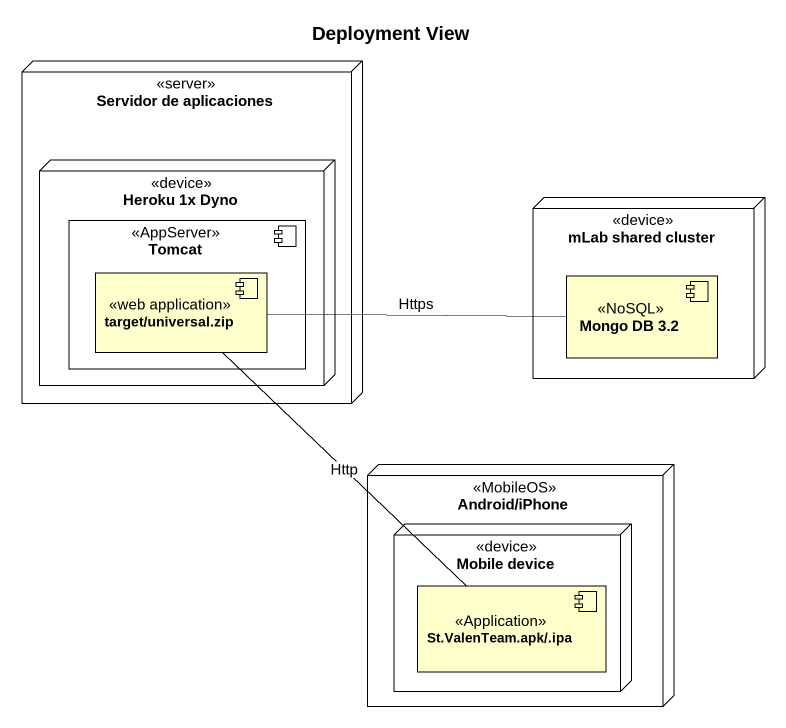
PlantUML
@startuml
title Deployment View
node "Servidor de aplicaciones" as Servidor_de_aplicaciones <<server>> {
  node "Heroku 1x Dyno" as Heroku_1x_Dyno <<device>> {
    component Tomcat <<AppServer>> {
      component "target/universal.zip" as target_universal_zip <<web application>>
    }
  }
}
node "mLab shared cluster" as mLab_shared_cluster <<device>> {
  component "Mongo DB 3.2" as Mongo_DB_3_2 <<NoSQL>>
}
node "Android/iPhone" as Android_iPhone <<MobileOS>> {
  node "Mobile device" as Mobile_device <<device>> {
    component "St.ValenTeam.apk/.ipa" as St_ValenTeam_apk_ipa <<Application>>
  }
}
target_universal_zip -right- Mongo_DB_3_2 : Https
target_universal_zip -- St_ValenTeam_apk_ipa : Http
@enduml
